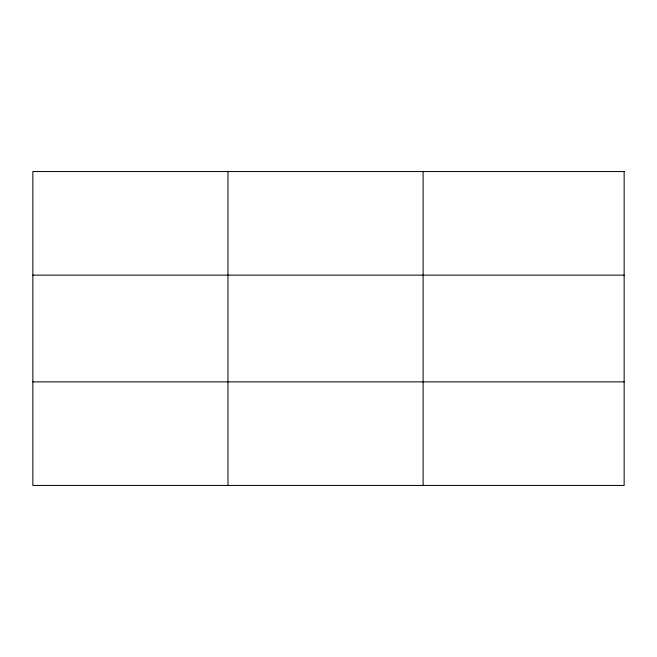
<?xml version="1.0" encoding="UTF-8"?>
<svg xmlns="http://www.w3.org/2000/svg" width="657" height="657" viewBox="0 0 657 657"><rect width="100%" height="100%" fill="white"/><g stroke="black" fill="none" stroke-linecap="round" stroke-linejoin="round"><path stroke-width="0.99" d="M227.979 485.441L227.979 171.559M423.108 485.441L423.108 171.559M32.85 275.135L624.15 275.135M32.85 381.865L624.15 381.865M624.15 171.559L624.15 485.441L32.85 485.441L32.85 171.559L624.15 171.559"/></g></svg>
